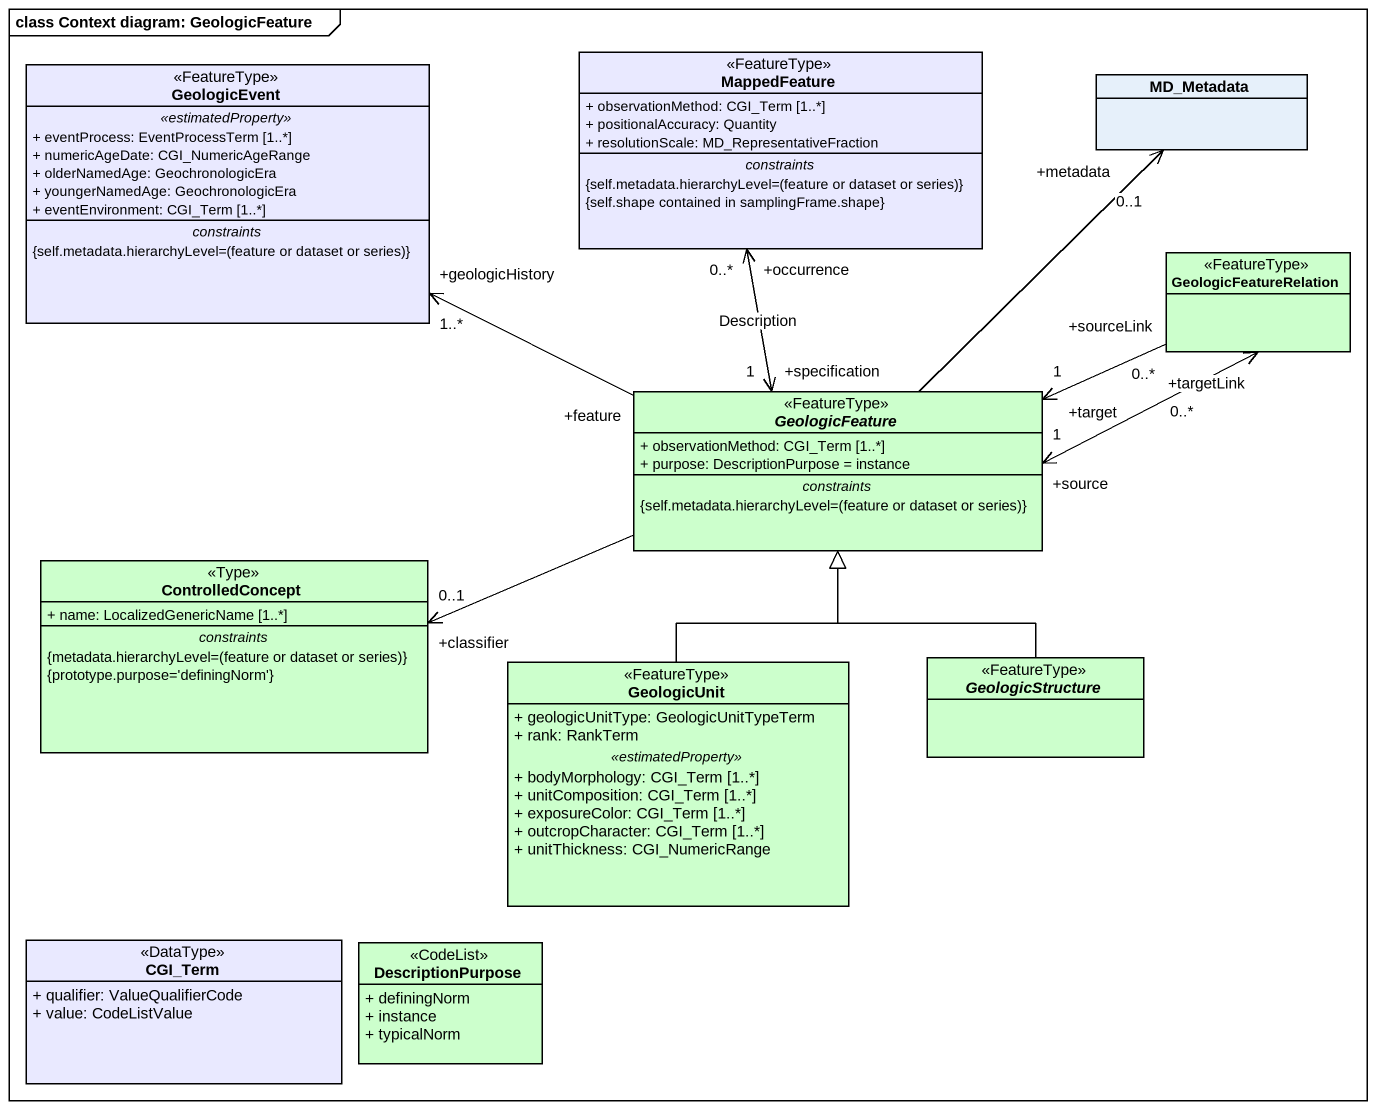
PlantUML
@startuml
mainframe class Context diagram: GeologicFeature
hide circle
hide empty members
skinparam classAttributeIconSize 0
class GeologicEvent <<FeatureType>> #E9E9FF {
  .. <<estimatedProperty>> ..
  + eventProcess: EventProcessTerm [1..*]
  + numericAgeDate: CGI_NumericAgeRange
  + olderNamedAge: GeochronologicEra
  + youngerNamedAge: GeochronologicEra
  + eventEnvironment: CGI_Term [1..*]
  -- constraints --
  {field} {self.metadata.hierarchyLevel=(feature or dataset or series)}
}
class MappedFeature <<FeatureType>> #E9E9FF {
  + observationMethod: CGI_Term [1..*]
  + positionalAccuracy: Quantity
  + resolutionScale: MD_RepresentativeFraction
  -- constraints --
  {field} {self.metadata.hierarchyLevel=(feature or dataset or series)}
  {self.shape contained in samplingFrame.shape}
}
class MD_Metadata
class GeologicFeatureRelation <<FeatureType>> #CCFFCC
abstract class GeologicFeature <<FeatureType>> #CCFFCC {
  + observationMethod: CGI_Term [1..*]
  + purpose: DescriptionPurpose = instance
  -- constraints --
  {field} {self.metadata.hierarchyLevel=(feature or dataset or series)}
}
class ControlledConcept <<Type>> #CCFFCC {
  + name: LocalizedGenericName [1..*]
  -- constraints --
  {field} {metadata.hierarchyLevel=(feature or dataset or series)}
  {prototype.purpose='definingNorm'}
}
class GeologicUnit <<FeatureType>> #CCFFCC {
  + geologicUnitType: GeologicUnitTypeTerm
  + rank: RankTerm
  .. <<estimatedProperty>> ..
  + bodyMorphology: CGI_Term [1..*]
  + unitComposition: CGI_Term [1..*]
  + exposureColor: CGI_Term [1..*]
  + outcropCharacter: CGI_Term [1..*]
  + unitThickness: CGI_NumericRange
}
abstract class GeologicStructure <<FeatureType>> #CCFFCC
class CGI_Term <<DataType>> #E9E9FF {
  + qualifier: ValueQualifierCode
  + value: CodeListValue
}
class DescriptionPurpose <<CodeList>> #CCFFCC {
  + definingNorm
  + instance
  + typicalNorm
}
GeologicFeatureRelation "+targetLink\n0..*" <-left-> "+source\n1" GeologicFeature
GeologicFeatureRelation "+sourceLink\n0..*" -left-> "+target\n1" GeologicFeature
GeologicFeature "+feature" -left-> "+geologicHistory\n1..*" GeologicEvent
GeologicFeature "+specification\n1" <-up-> "+occurrence\n0..*" MappedFeature : Description
GeologicFeature -up-> "+metadata\n0..1" MD_Metadata
GeologicFeature -left-> "+classifier\n0..1" ControlledConcept
GeologicUnit -up-|> GeologicFeature
GeologicStructure -up-|> GeologicFeature
@enduml
